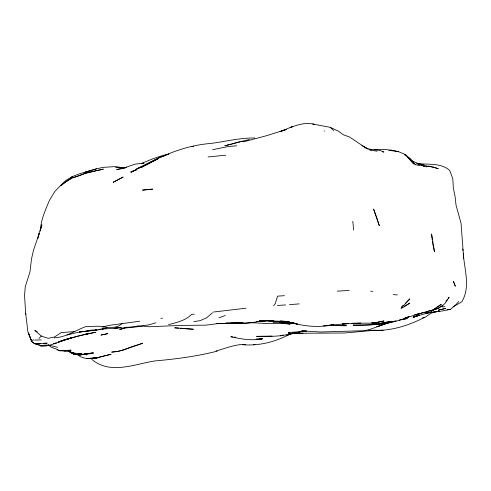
<?xml version="1.0" encoding="UTF-8"?>
<svg xmlns="http://www.w3.org/2000/svg" width="491" height="491" viewBox="0 0 491 491"><rect width="100%" height="100%" fill="white"/><g stroke="black" fill="none" stroke-linecap="round" stroke-linejoin="round"><path stroke-width="0.74" d="M40.342 231.089C40.704 220.281 45.276 210.332 49.382 200.524L54.839 191.478L63.511 182.523L66.561 179.958L72.416 176.607L78.339 174.176L96.58 168.806L102.92 167.382L115.397 166.584L121.553 167.535L126.69 167.265M41.232 228.321L41.901 224.786L38.906 233.612L37.856 238.571M38.347 237.043L39.212 233.428L33.363 250.705L31.418 259.377L30.006 271.811L25.274 286.646L24.55 295.429L25.624 312.97L27.889 331.873L31.541 340.766L33.787 339.735M442.729 305.236L441.814 306.384L444.999 303.432L449.136 297.221L448.222 298.368M445.932 301.228L447.307 299.51M273.591 305.69L275.205 303.763L277.55 296.147L284.473 295.686M458.637 301.535L456.194 304.402L450.45 309.33L442.33 310.975L425.672 313.301L432 311.748L413.404 317.1L419.351 314.995L413.072 317.364L417.976 315.363M38.992 338.422L41.287 336.059M403.393 305.242L401.773 306.85L404.228 304.936L409.887 298.829L405.56 303.107M212.486 312.767L206.41 317.941L200.156 320.635L193.785 321.642M71.312 177.527L72.416 176.607L70.145 178.491M139.653 321.237L122.075 323.612C116.803 328.577 109.186 327.632 102.576 326.896C97.046 325.398 91.338 326.963 85.704 326.619C75.283 330.449 65.855 337.317 54.292 337.845M290.825 127.396C298 124.585 306.943 121.958 314.608 124.481L312.841 124.039L330.21 127.353L338.403 131.14L343.252 134.737L349.5 136.995L367.513 149.043M290.985 127.421L292.219 126.678L280.042 131.674L286.327 129.458L266.883 135.602L243.511 141.838M402.896 307.133L401 308.244L404.013 306.887L409.838 303.082L404.154 306.396M143.2 166.068L160.845 156.85L136.627 168.861L142.543 166.424M424.555 317.358C407.174 326.362 388.571 331.732 368.901 330.339L375.333 330.216L344.381 333.008L300.019 333.272L288.996 333.763M290.813 333.622C276.095 341.724 259.34 346.137 242.511 344.725M141.021 167.756L158.814 158.36L131.115 172.145L136.363 169.8L130.753 171.997L136.375 169.788M290.844 333.573L286.259 335.672L292.888 333.015M436.37 308.538L432.933 310.103L414.65 314.841L426.967 311.834M439.12 307.286L442.557 305.721L439.218 307.808L432.933 310.103L438.886 308.078L432.577 309.956M453.15 306.795L461.761 301.842C470.771 287.069 464.308 269.393 463.289 253.448M129.925 347.376L124.002 349.752L118.036 351.488L111.641 352.115L117.674 351.36M79.843 175.447L85.416 173.317L73.196 177.717L79.143 175.71M218.931 317.837L225.209 315.523M422.377 318.1L425.685 316.916L430.717 313.387L436.303 311.429M404.842 318.1L409.034 316.609C391.64 324.514 371.908 325.337 353.072 325.146C363.543 325.116 374.068 324.944 384.453 323.495M124.941 327.798L119.657 329.651L126.856 327.147M40.6 346.216C51.494 346.572 60.866 340.355 71.17 337.931L58.902 341.687L77.148 336.384L89.472 333.383L83.476 334.721L95.831 332.278C83.175 334.494 70.655 337.673 58.576 342.08L70.158 338.146M387.411 322.722L383.44 324.054L396.096 320.776M70.821 337.943L61.706 340.699M130.624 347.149L142.525 343.313L124.002 349.752L118.38 351.182M404.731 318.211L420.977 313.301M231.506 144.121L237.11 142.365L249.44 139.536M155.923 322.765L149.62 324.698L143.249 325.699L136.836 326.042M393.223 321.39L376.843 326.773L389.068 322.403L370.914 329.062L364.586 330.695L320.648 331.996L301.603 330.866L306.169 330.916M96.58 168.806L84.311 172.525L90.62 170.623M106.866 327.871L96.923 330.124L79.29 331.984L93.222 330.24M413.404 317.1L419.713 315.216M282.632 335.212L280.527 335.832L283.178 335.058M217.2 351.139C196.719 356.392 175.563 359.074 154.536 360.983C133.908 364.291 110.101 374.872 91.78 359.381M168.585 324.637C176.705 322.44 185.377 320.703 191.515 314.455L194.27 314.13M168.45 154.211L161.208 157.052C176.877 149.761 193.798 144.765 211.075 143.409C225.615 141.512 239.921 137.75 254.725 138.032M104.749 355.711C95.978 358.258 84.74 361.088 77.185 354.453M427.931 311.233L431.914 310.134M168.886 154.07C159.323 155.991 150.516 159.618 141.635 163.466L143.9 163.19M390.449 322.182L393.776 321.31M435.67 311.533L431.024 312.761L436.665 311.613M442.741 307.041L444.864 306.488M66.979 335.034L77.86 332.315L93.13 330.234M53.605 343.682L56.238 343.031L54.102 343.553M102.576 326.896L109.536 325.343L122.075 323.612M428.6 312.601L425.672 313.301L429.422 312.522M95.8 170.788L85.066 173.348L103.392 169.119L96.512 170.623M126.334 167.529L123.008 168.321L135.24 164.104L143.286 163.215M230.807 144.342L224.817 145.759L240.124 141.899M438.04 311.312L439.371 311.006M105.455 355.552L111.095 354.312L98.777 357.35L92.4 358.289L98.458 357.798M126.095 167.511L116.649 169.524L122.67 168.536M117.938 327.718L114.188 328.516L117.822 327.773M384.103 323.52L389.744 322.329M289.745 332.278L288.487 332.53L306.599 331.173M376.628 322.409L372.951 323.133L351.93 323.231M378.095 322.121L383.98 320.967L372.951 323.133L379.034 323.041L374.565 322.839M399.287 320.101L407.413 318.53L401.055 319.647M212.56 149.7L228.131 146.551L236.717 145.766M288.849 333.892L290.304 333.622M293.913 333.039L300.277 331.947L287.916 334.42C277.691 336.887 267 336.274 256.554 336.353L272.112 336.065M216.083 350.936C225.829 348.352 235.244 344.142 245.629 344.412M241.627 141.666L243.137 141.433M116.766 327.743L115.262 327.976L117.429 327.718M447.043 309.839L450.45 309.33M95.254 329.927L96.672 329.719M333.677 324.76C320.071 327.479 305.973 326.822 292.673 322.863L297.742 324.226L285.836 321.636L291.31 322.562M138.824 326.312L126.377 327.436M95.487 329.94L96.991 329.737M291.077 333.389L293.201 333.125M256.811 321.537L261.777 320.93C253.681 322.342 245.396 324.195 237.19 322.661L243.309 323.103L218.28 323.569L205.864 325.165L180.823 325.416L149.417 326.754L142.936 326.171L124.106 328.154L117.625 327.626M81.42 354.441L93.419 352.82L84.974 354.023M213.401 312.037L245.966 308.219M328.246 325.275L323.716 325.803L348.616 323.538L342.209 323.999L360.762 323.053M84.937 354.029L93.118 353.532L85.035 353.876M98.906 329.418L100.416 329.252M101.925 329.08L103.435 328.909L102.011 329.001M160.858 318.352L162.546 318.168M92.75 358.24L97.157 357.767L86.975 358.559M208.074 156.936L225.762 155.211M329.756 325.097L332.781 324.772M426.747 166.246C430.675 166.056 434.67 167.204 438.285 168.738L435.419 167.99M337.256 291.151L349.07 290.426M324.078 131.023L324.563 130.98M256.854 321.58L267.847 320.629L261.433 321.046L273.96 320.967L268.227 320.862M121.24 327.773L102.165 329.062M74.755 331.578L61.228 332.591L54.581 336.955L48.235 338.324L41.649 336.182M288.616 333.954L293.6 333.561L289.199 333.898M289.469 304.629L299.252 303.898M238.313 322.826L225.964 322.869M31.541 340.766L28.441 333.021L31.516 341.38L34.327 343.614L40.894 345.48L46.958 345.038M277.305 305.476L285.627 304.929M259.26 321.04L260.727 320.948L259.303 321.028M289.046 333.763L303.051 333.137M84.906 353.876L87.048 353.784M77.627 354.263L76.123 354.324L81.003 354.447M84.391 353.974L87.398 353.845C81.371 354.981 74.202 355.901 69.2 351.47L74.313 354.257L68.243 351.182M40.563 343.442L34.683 343.675L31.516 341.38M43.503 343.332L47.173 343.184L34.683 343.675L40.894 345.48M389.068 150.387L392.014 150.289L398.189 151.541L404.461 154.162L406.026 155.187L413.827 164.019L406.26 155.573L410.525 158.746L415.429 164.675L419.658 165.559M389.154 150.363L392.014 150.289L385.871 149.571L374.461 149.663M286.228 323.305L296.03 323.532M280.582 321.844L272.984 322.016L289.322 322.09M58.822 350.672L71.085 350.181L64.168 351.034L58.822 350.672L69.593 350.47L64.168 351.034L69.311 351.378L72.238 352.857M375.406 330.308L383.152 330.185M34.775 340.042L41.207 339.944M230.782 323.182L243.309 323.103M389.388 150.424L398.189 151.541L395.224 151.283M296.564 323.686L265.944 323.44L249.127 322.605M216.249 323.471L243.02 323.103M249.195 322.556L253 322.575L244.45 323.121M260.653 338.98L262.133 339.005L256.057 339.22L262.458 338.686C251.797 341.067 241.259 338.962 230.825 336.752L232.869 336.955M289.395 322.133L279.06 321.869L285.504 321.93L291.273 322.593M268.252 320.875L286.167 321.409L280.41 320.893M187.286 328.767L180.811 328.27L193.411 329.252L174.692 327.835L178.515 328.105M417.467 163.528C428.189 164.841 441.311 162.619 449.824 170.586L452.831 178.951L453.31 187.752L455.053 196.4L456.047 205.189L461.043 223.221L463.694 258.278L463.283 254.043M292.74 322.826L294.177 322.906M368.68 149.08L380.194 150.455L383.87 152.081L382.415 151.737M253.589 344.443L255.025 344.535M286.584 321.857L289.457 322.047M126.371 167.621L115.815 167.591L117.177 167.701M393.242 294.612L397.366 294.925M290.316 323.667L290.666 323.692L286.351 323.311M371.374 322.826L376.529 323.311L372.577 322.851M234.232 337.09L235.594 337.225M282.57 323.305L286.284 323.692M287.769 323.851L289.997 324.085L281.711 323.366M193.325 146.551L191.963 146.398L193.374 146.564M377.162 151.21L369.723 149.89M81.991 354.238L86.772 354.858L84.648 354.336M69.906 351.12L71.441 352.335L73.625 352.63M78.732 353.305L81.653 353.698L75.534 353.281L71.441 352.335M75.313 353.901L72.281 353.459L75.252 354.275L81.377 354.79L77.59 354.232M57.03 349.923L58.392 350.126M59.761 350.335L61.13 350.543M416.92 163.528L422.401 164.454L428.649 166.719M45.209 345.535L46.657 345.805L45.197 345.443M421.339 165.314L426.771 166.885M370.736 291.114L372.694 291.501M57.539 347.278L47.903 344.903M428.256 166.111L433.989 167.609M58.018 349.678L51.095 347.143L48.155 344.756M416.896 163.632L422.831 165.608L411.519 160.625M404.67 154.714L406.026 155.187L404.768 154.745M418.897 164.387L424.218 166.332M361.935 145.594L371.178 150.277M90.817 358.013L92.081 358.737M78.468 354.355L80.377 355.478M37.384 331.941L34.8 330.4L41.238 335.954M363.806 146.797L366.924 148.798M414.398 163.749L415.429 164.675M330.21 127.353L333.831 130.649M432.755 243.984L434.51 251.828L431.564 233.98L432.203 239.7M462.743 249.054L462.939 250.52M25.722 313.197L25.845 314.295M432.356 241.13L432.596 243.272M352.814 221.306L353.637 230.046M152.56 189.121L142.599 190.103L152.56 189.121M441.17 304.352L433.271 309.846L441.17 304.352M66.985 181.013L60.859 185.475L67.445 180.7L72.834 177.564L66.985 181.013M123.057 177.116L113.2 182.247L123.057 177.116M107.793 333.635L101.066 335.052L107.793 333.635M445.546 308.465L438.328 310.122L445.546 308.465M391.094 321.378L379.733 323.434L391.094 321.378M96.923 330.124L89.927 330.29L96.923 330.124M346.321 325.729L333.782 325.564L346.321 325.729M455.267 286.093L453.549 281.564L455.267 286.093M376.542 217.274L373.559 208.988L379.334 225.682L376.542 217.274"/></g></svg>
